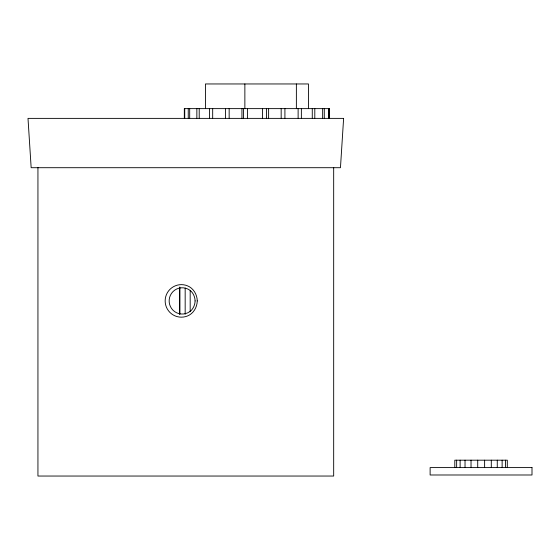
<?xml version="1.0" encoding="UTF-8"?>
<svg xmlns="http://www.w3.org/2000/svg" width="560" height="560" viewBox="0 0 560 560"><rect width="100%" height="100%" fill="white"/><g stroke="black" fill="none" stroke-linecap="round" stroke-linejoin="round"><path stroke-width="0.84" d="M507.29 467.593L507.318 460.187L454.797 460.187L454.797 467.593M505.561 460.187L505.561 467.593M502.131 460.187L502.131 467.593M497.266 460.187L497.266 467.593M491.295 460.187L491.295 467.593M484.624 460.187L484.624 467.593M477.715 460.187L477.715 467.593M471.03 460.187L471.03 467.593M465.031 460.187L465.031 467.593M460.124 460.187L460.124 467.593M456.645 460.187L456.645 467.593M333.676 167.426L333.676 476.042L37.94 476.042L37.94 167.426M329.574 118.125L329.574 108.626L184.317 108.626L184.317 118.125M329.175 108.626L329.175 118.125M328.552 108.626L328.552 118.125M324.282 108.626L324.282 118.125M322.651 108.626L322.651 118.125M314.797 108.626L314.797 118.125M312.27 108.626L312.27 118.125M308.455 108.626L308.455 83.958L205.436 83.958L205.436 108.626M301.364 108.626L301.364 118.125M298.123 108.626L298.123 118.125M296.373 83.958L296.373 108.626M284.914 108.626L284.914 118.125M281.169 108.626L281.169 118.125M268.618 108.626L268.618 118.125M266.553 108.626L266.553 118.125M262.563 108.626L262.563 118.125M247.534 108.626L247.534 118.125M244.867 83.958L244.867 108.626M243.572 108.626L243.572 118.125M241.941 108.626L241.941 118.125M229.159 108.626L229.159 118.125M225.498 108.626L225.498 118.125M212.681 108.626L212.681 118.125M209.559 108.626L209.559 118.125M199.213 108.626L199.213 118.125M196.854 108.626L196.854 118.125M190.183 290.654L190.183 311.633M189.686 108.626L189.686 118.125M188.244 108.626L188.244 118.125M185.171 288.029L185.171 314.251M184.737 108.626L184.737 118.125M179.928 287.154L179.928 314.251M179.508 287.154L179.508 314.251M343.616 118.377L340.459 167.706L31.157 167.706L28 118.377L343.616 118.377M195.104 300.909C195.013 304.332 193.732 307.615 191.478 310.198A13.139 13.083 -90 0 1 172.977 310.198A13.139 13.083 -90 0 1 172.977 291.62A13.139 13.083 -90 0 1 191.478 291.62C193.732 294.203 195.013 297.486 195.104 300.909M197.267 300.909C197.127 306.502 194.348 312.081 189.469 315A16.275 16.212 -90 0 1 165.158 300.909A16.275 16.212 -90 0 1 189.469 286.811C194.348 289.737 197.127 295.309 197.267 300.909M532 467.593L430.122 467.593L430.122 474.992L532 474.992L532 467.593"/></g></svg>
